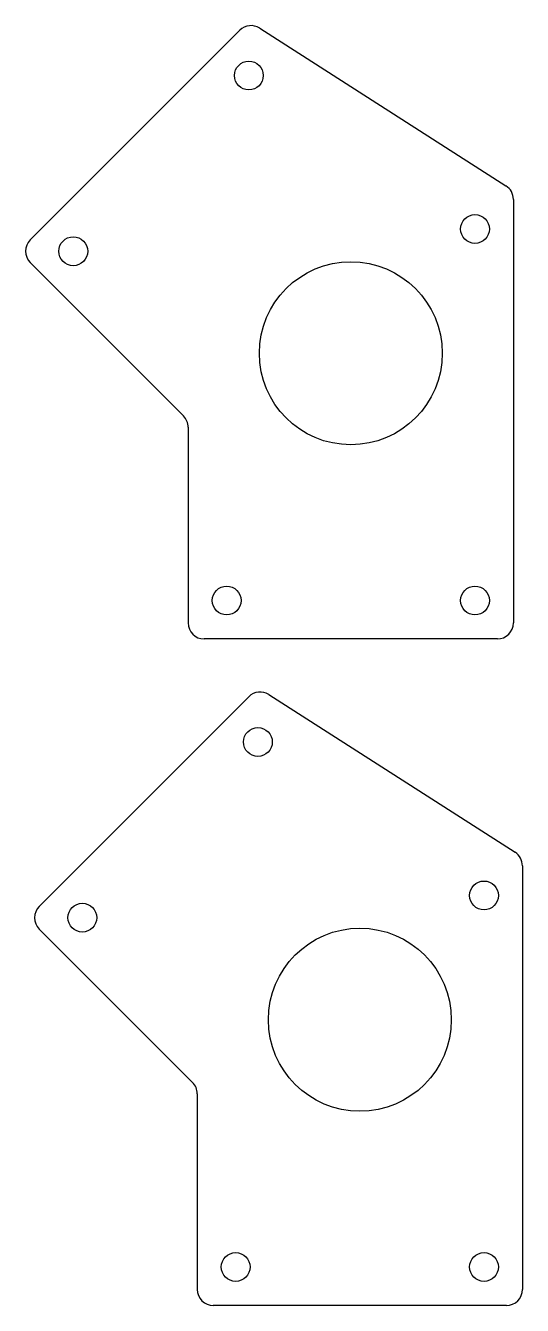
# Model space of a CAD drawing. Header units: inches. Extents: x 8.78 to 11.83, y 0.98 to 8.85.
import ezdxf

# ---------------------------------------------------------------- set-up
doc = ezdxf.new("R2010")
doc.units = ezdxf.units.IN
doc.header["$MEASUREMENT"] = 0

msp = doc.modelspace()

# ---------------------------------------------------------------- linework, layer by layer
at = {"color": 7, "linetype": 'Continuous', "lineweight": 25}
for p, q in [((8.8044, 7.5281), (10.093, 8.8167)), ((10.2157, 8.83), (11.7306, 7.8605)), ((11.776, 7.7776), (11.776, 5.174)), ((9.7471, 6.4461), (8.8044, 7.3889)), ((9.776, 6.3765), (9.776, 5.174)), ((11.6775, 5.0756), (9.8744, 5.0756)), ((8.86, 3.4321), (10.1487, 4.7207)), ((10.2713, 4.734), (11.7863, 3.7645)), ((11.8316, 3.6816), (11.8316, 1.078)), ((9.8028, 2.3501), (8.86, 3.2929)), ((9.8316, 2.2805), (9.8316, 1.078)), ((11.7332, 0.9796), (9.9301, 0.9796))]:
    msp.add_line(p, q, dxfattribs=at)
for centre, radius in [((10.149, 8.5386), 0.0886), ((11.5397, 7.5953), 0.0886), ((9.0689, 7.4585), 0.0886), ((10.776, 6.8315), 0.5625), ((10.0122, 5.3118), 0.0886), ((11.5397, 5.3118), 0.0886), ((10.2047, 4.4426), 0.0886), ((11.5954, 3.4993), 0.0886), ((9.1245, 3.3625), 0.0886), ((10.8316, 2.7355), 0.5625), ((10.0678, 1.2158), 0.0886), ((11.5954, 1.2158), 0.0886)]:
    msp.add_circle(centre, radius, dxfattribs=at)
for centre, start, end in [((10.1626, 8.7471), 57.38278, 135), ((11.6775, 7.7776), 0, 57.38278), ((8.874, 7.4585), 135, 225), ((9.6775, 6.3765), 0, 45), ((9.8744, 5.174), 180, 270), ((11.6775, 5.174), 270, 0), ((10.2183, 4.6511), 57.38278, 135), ((11.7332, 3.6816), 0, 57.38278), ((8.9296, 3.3625), 135, 225), ((9.7332, 2.2805), 0, 45), ((9.9301, 1.078), 180, 270), ((11.7332, 1.078), 270, 0)]:
    msp.add_arc(centre, 0.0984, start, end, dxfattribs=at)

doc.saveas('drawing.dxf')
